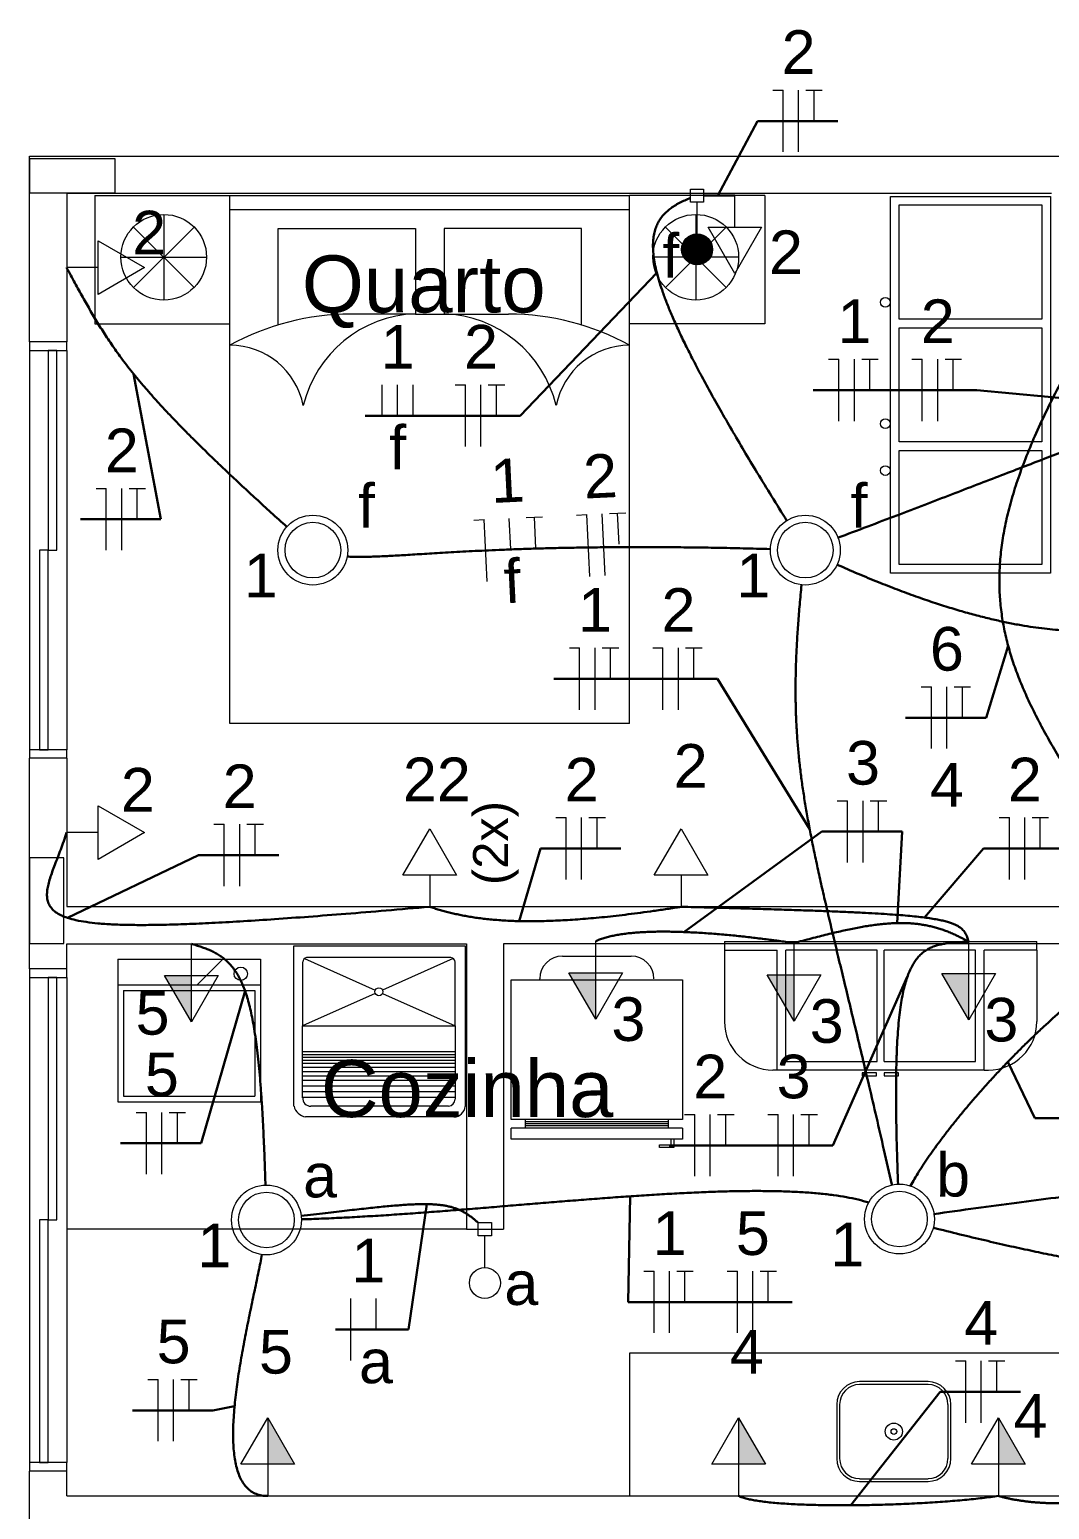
# Model space of a CAD drawing. Header units: inches. Extents: x -8.7 to 57.3, y -9.2 to 26.4.
# Drawn here: x -6.87 to -2.75, y 7.74 to 13.72 of the extents above; entities that cross this region are included whole.
import ezdxf
from ezdxf.enums import TextEntityAlignment as Align

# ---------------------------------------------------------------- set-up
doc = ezdxf.new("R2010")
doc.units = ezdxf.units.IN
doc.header["$MEASUREMENT"] = 0
for name, color, linetype, lineweight in [('BASE', 7, 'Continuous', 5), ('EL-Condutos', 8, 'Continuous', 30), ('EL-Fios', 1, 'Continuous', 20), ('EL-Textos fios', 7, 'Continuous', 30), ('EL-Textos pontos', 7, 'Continuous', 30), ('MOVEIS', 253, 'Continuous', 20), ('P-SIMBOL', 5, 'Continuous', 20), ('TEXTO', 7, 'Continuous', 20)]:
    doc.layers.add(name, color=color, linetype=linetype, lineweight=lineweight)
doc.styles.add('Arial', font='arial.ttf')

msp = doc.modelspace()

# ---------------------------------------------------------------- hatches: boundary and pattern name
at = {"layer": 'P-SIMBOL', "linetype": 'Continuous'}
for points in [[(-4.2355, 12.8349), (-4.173, 12.8349), (-4.173, 12.8974), (-4.1827, 12.897), (-4.1996, 12.8915), (-4.2101, 12.8855), (-4.2181, 12.8785), (-4.2261, 12.868), (-4.2323, 12.855), (-4.2351, 12.842), (-4.235, 12.8349)], [(-4.1105, 12.8349), (-4.173, 12.8349), (-4.173, 12.8974), (-4.1633, 12.897), (-4.1463, 12.8915), (-4.1358, 12.8855), (-4.1278, 12.8785), (-4.1198, 12.868), (-4.1137, 12.855), (-4.1108, 12.842), (-4.111, 12.8349)], [(-4.2355, 12.8349), (-4.173, 12.8349), (-4.173, 12.7724), (-4.1827, 12.7729), (-4.1996, 12.7784), (-4.2101, 12.7844), (-4.2181, 12.7914), (-4.2261, 12.8019), (-4.2323, 12.8149), (-4.2351, 12.8279), (-4.235, 12.8349)], [(-4.1105, 12.8349), (-4.173, 12.8349), (-4.173, 12.7724), (-4.1633, 12.7729), (-4.1463, 12.7784), (-4.1358, 12.7844), (-4.1278, 12.7914), (-4.1198, 12.8019), (-4.1137, 12.8149), (-4.1108, 12.8279), (-4.111, 12.8349)], [(-6.2171, 9.8985), (-6.2171, 9.711), (-6.3253, 9.8985)], [(-4.5828, 9.9093), (-4.5828, 9.7218), (-4.6911, 9.9093)], [(-3.7813, 9.9017), (-3.7813, 9.7142), (-3.8895, 9.9017)], [(-3.0753, 9.9071), (-3.0753, 9.7196), (-3.1835, 9.9071)], [(-5.9082, 7.922), (-5.9082, 8.1095), (-5.7999, 7.922)], [(-4.0052, 7.922), (-4.0052, 8.1095), (-3.8969, 7.922)], [(-2.9551, 7.922), (-2.9551, 8.1095), (-2.8469, 7.922)]]:
    msp.add_hatch(color=256, dxfattribs=at).paths.add_polyline_path(points)

# ---------------------------------------------------------------- linework, layer by layer
at = {"layer": 'BASE'}
for p, q in [((-6.8708, 13.2115), (-0.3057, 13.2115)), ((-6.8708, 12.4615), (-6.8708, 13.2115)), ((-6.7208, 13.0615), (-6.7208, 12.4615)), ((-6.7208, 13.0615), (-2.7403, 13.0615)), ((-6.7208, 12.4615), (-6.8708, 12.4615)), ((-6.8708, 9.926), (-6.8708, 10.777)), ((-6.7208, 10.777), (-6.8708, 10.777)), ((-6.7208, 10.777), (-6.7208, 10.177)), ((-6.7208, 10.177), (-1.7537, 10.177)), ((-6.7208, 10.027), (-5.1052, 10.027)), ((-6.7208, 9.926), (-6.7208, 10.027)), ((-5.1052, 10.027), (-5.1052, 8.873)), ((-1.7537, 10.027), (-4.9558, 10.027)), ((-4.9558, 10.027), (-4.9558, 8.873)), ((-6.7208, 9.926), (-6.8708, 9.926)), ((-5.1052, 8.873), (-6.7208, 8.873)), ((-5.1052, 8.873), (-4.9558, 8.873)), ((-6.7208, 7.895), (-6.8708, 7.895)), ((-6.8708, 7.543), (-6.8708, 7.895)), ((-6.7208, 7.794), (-6.7208, 7.895)), ((-6.7208, 7.794), (-1.7537, 7.794))]:
    msp.add_line(p, q, dxfattribs=at)
at = {"layer": 'BASE', "linetype": 'Continuous'}
for p, q in [((-6.8708, 12.4265), (-6.8708, 10.8115)), ((-6.7208, 12.4265), (-6.7208, 10.8115)), ((-6.8708, 9.891), (-6.8708, 7.93)), ((-6.7208, 9.891), (-6.7208, 7.93))]:
    msp.add_line(p, q, dxfattribs=at)
at = {"layer": 'BASE'}
for points in [[(-6.5248, 13.063), (-6.5248, 13.132), (-6.5248, 13.2015), (-6.6978, 13.2015), (-6.8708, 13.2015), (-6.8708, 13.132), (-6.8708, 13.063), (-6.6978, 13.063), (-6.5248, 13.063), (-6.5248, 13.063)], [(-6.8708, 10.0285), (-6.8018, 10.0285), (-6.7323, 10.0285), (-6.7323, 10.2015), (-6.7323, 10.3745), (-6.8018, 10.3745), (-6.8708, 10.3745), (-6.8708, 10.2015), (-6.8708, 10.0285), (-6.8708, 10.0285)]]:
    msp.add_lwpolyline(points, close=True, dxfattribs=at)
at = {"layer": 'BASE', "linetype": 'Continuous'}
for points in [[(-6.8708, 12.4615), (-6.8708, 12.4265), (-6.7208, 12.4265), (-6.7208, 12.4615)], [(-6.7208, 10.777), (-6.7208, 10.8115), (-6.8708, 10.8115), (-6.8708, 10.777)], [(-6.8708, 9.926), (-6.8708, 9.891), (-6.7208, 9.891), (-6.7208, 9.926)], [(-6.7208, 7.895), (-6.7208, 7.93), (-6.8708, 7.93), (-6.8708, 7.895)]]:
    msp.add_lwpolyline(points, dxfattribs=at)
for points in [[(-6.7957, 12.4265), (-6.7957, 11.619), (-6.7613, 11.619), (-6.7613, 12.4265), (-6.7957, 12.4265), (-6.7957, 12.4265)], [(-6.8302, 11.619), (-6.8302, 10.8115), (-6.7957, 10.8115), (-6.7957, 11.619), (-6.8302, 11.619), (-6.8302, 11.619)], [(-6.7957, 9.891), (-6.7957, 8.9105), (-6.7613, 8.9105), (-6.7613, 9.891), (-6.7957, 9.891), (-6.7957, 9.891)], [(-6.8302, 8.9105), (-6.8302, 7.93), (-6.7957, 7.93), (-6.7957, 8.9105), (-6.8302, 8.9105), (-6.8302, 8.9105)]]:
    msp.add_lwpolyline(points, close=True, dxfattribs=at)
at = {"layer": 'EL-Condutos', "linetype": 'Continuous'}
for points in [[(-4.1464, 13.0525), (-4.1415, 13.0525), (-4.1368, 13.0525), (-4.1323, 13.0525), (-4.1281, 13.0525), (-4.124, 13.0525), (-4.1201, 13.0525), (-4.1164, 13.0525), (-4.1128, 13.0525), (-4.1093, 13.0525), (-4.1058, 13.0525), (-4.1025, 13.0525), (-4.0992, 13.0525), (-4.0958, 13.0525), (-4.0925, 13.0525), (-4.0892, 13.0525), (-4.0858, 13.0525), (-4.0823, 13.0525), (-4.0788, 13.0525), (-4.0751, 13.0525), (-4.0713, 13.0525), (-4.0673, 13.0525), (-4.0631, 13.0525), (-4.0588, 13.0525), (-4.0542, 13.0525), (-4.0493, 13.0525), (-4.0442, 13.0525), (-4.0388, 13.0525), (-4.033, 13.0525), (-4.027, 13.0525), (-4.0206, 13.0525)], [(-3.8096, 11.7365), (-3.8718, 11.8368), (-3.9298, 11.9316), (-3.9835, 12.0211), (-4.0331, 12.1054), (-4.0787, 12.1847), (-4.1204, 12.2592), (-4.1583, 12.3291), (-4.1925, 12.3945), (-4.2231, 12.4555), (-4.2501, 12.5125), (-4.2737, 12.5655), (-4.294, 12.6146), (-4.311, 12.6602), (-4.3249, 12.7023), (-4.3358, 12.7411), (-4.3437, 12.7767), (-4.3488, 12.8094), (-4.3511, 12.8394), (-4.3508, 12.8667), (-4.3479, 12.8915), (-4.3425, 12.9141), (-4.3348, 12.9346), (-4.3248, 12.9531), (-4.3127, 12.9699), (-4.2984, 12.9851), (-4.2822, 12.9988), (-4.2641, 13.0113), (-4.2442, 13.0226), (-4.2227, 13.0331), (-4.1995, 13.0428)], [(-5.8318, 11.7135), (-5.8954, 11.7711), (-5.9551, 11.8257), (-6.0112, 11.8777), (-6.0637, 11.927), (-6.113, 11.9739), (-6.159, 12.0184), (-6.202, 12.0608), (-6.2422, 12.1011), (-6.2796, 12.1396), (-6.3145, 12.1763), (-6.347, 12.2113), (-6.3772, 12.245), (-6.4054, 12.2773), (-6.4317, 12.3084), (-6.4562, 12.3384), (-6.4791, 12.3676), (-6.5006, 12.396), (-6.5208, 12.4238), (-6.5399, 12.4512), (-6.558, 12.4781), (-6.5753, 12.5049), (-6.592, 12.5317), (-6.6082, 12.5585), (-6.6241, 12.5856), (-6.6397, 12.6131), (-6.6554, 12.6411), (-6.6713, 12.6697), (-6.6874, 12.6991), (-6.704, 12.7295), (-6.7213, 12.761)], [(-2.2254, 10.0265), (-2.2918, 10.1311), (-2.3561, 10.2305), (-2.418, 10.3252), (-2.4773, 10.4155), (-2.534, 10.5019), (-2.5877, 10.5847), (-2.6385, 10.6643), (-2.6861, 10.7411), (-2.7303, 10.8154), (-2.7709, 10.8877), (-2.8079, 10.9583), (-2.8411, 11.0277), (-2.8702, 11.0961), (-2.8951, 11.1641), (-2.9157, 11.2319), (-2.9318, 11.3), (-2.9431, 11.3688), (-2.9497, 11.4385), (-2.9512, 11.5097), (-2.9476, 11.5827), (-2.9386, 11.6579), (-2.9241, 11.7356), (-2.9039, 11.8163), (-2.878, 11.9004), (-2.846, 11.9881), (-2.8078, 12.08), (-2.7633, 12.1764), (-2.7124, 12.2776), (-2.6547, 12.3841), (-2.5903, 12.4963)], [(-3.6054, 11.6679), (-3.4831, 11.7144), (-3.3656, 11.7592), (-3.2529, 11.8023), (-3.1448, 11.8438), (-3.0412, 11.8836), (-2.942, 11.9217), (-2.8473, 11.9582), (-2.7567, 11.9931), (-2.6703, 12.0263), (-2.588, 12.0579), (-2.5096, 12.0878), (-2.435, 12.1161), (-2.3642, 12.1428), (-2.2971, 12.1678), (-2.2335, 12.1912), (-2.1734, 12.213), (-2.1167, 12.2332), (-2.0632, 12.2517), (-2.0129, 12.2686), (-1.9657, 12.2839), (-1.9214, 12.2976), (-1.8801, 12.3096), (-1.8415, 12.3201), (-1.8056, 12.3289), (-1.7723, 12.3362), (-1.7415, 12.3418), (-1.713, 12.3459), (-1.6869, 12.3483), (-1.6629, 12.3491), (-1.6411, 12.3484)], [(-3.8779, 11.6232), (-3.9871, 11.6259), (-4.0914, 11.6281), (-4.1911, 11.6296), (-4.2862, 11.6305), (-4.3769, 11.6309), (-4.4633, 11.6308), (-4.5456, 11.6303), (-4.6238, 11.6294), (-4.6981, 11.6281), (-4.7686, 11.6265), (-4.8355, 11.6247), (-4.8989, 11.6225), (-4.9589, 11.6202), (-5.0156, 11.6178), (-5.0693, 11.6152), (-5.1199, 11.6126), (-5.1676, 11.61), (-5.2126, 11.6074), (-5.2551, 11.6048), (-5.295, 11.6023), (-5.3326, 11.6), (-5.368, 11.5979), (-5.4013, 11.596), (-5.4326, 11.5944), (-5.4621, 11.5931), (-5.4899, 11.5921), (-5.5162, 11.5915), (-5.541, 11.5914), (-5.5645, 11.5918), (-5.5868, 11.5927)], [(-3.6071, 11.5599), (-3.5218, 11.5229), (-3.4404, 11.4893), (-3.3627, 11.4589), (-3.2887, 11.4316), (-3.2183, 11.4073), (-3.1513, 11.3858), (-3.0876, 11.3669), (-3.0271, 11.3506), (-2.9697, 11.3366), (-2.9153, 11.3248), (-2.8637, 11.3151), (-2.8149, 11.3074), (-2.7687, 11.3014), (-2.725, 11.297), (-2.6837, 11.2942), (-2.6447, 11.2926), (-2.6079, 11.2923), (-2.5731, 11.293), (-2.5402, 11.2946), (-2.5092, 11.2969), (-2.4798, 11.2999), (-2.4521, 11.3033), (-2.4258, 11.307), (-2.4009, 11.3109), (-2.3772, 11.3148), (-2.3546, 11.3186), (-2.3331, 11.3221), (-2.3125, 11.3252), (-2.2926, 11.3277), (-2.2734, 11.3295)], [(-3.3861, 9.0536), (-3.4179, 9.1938), (-3.4483, 9.326), (-3.4773, 9.4505), (-3.505, 9.5678), (-3.5313, 9.6784), (-3.5563, 9.7826), (-3.58, 9.8808), (-3.6023, 9.9735), (-3.6232, 10.0612), (-3.6428, 10.1441), (-3.661, 10.2229), (-3.6779, 10.2978), (-3.6934, 10.3693), (-3.7076, 10.4379), (-3.7204, 10.5039), (-3.7319, 10.5678), (-3.742, 10.63), (-3.7508, 10.6909), (-3.7582, 10.751), (-3.7643, 10.8107), (-3.769, 10.8704), (-3.7724, 10.9305), (-3.7744, 10.9915), (-3.7751, 11.0537), (-3.7744, 11.1176), (-3.7724, 11.1837), (-3.7691, 11.2523), (-3.7643, 11.3239), (-3.7583, 11.3989), (-3.7509, 11.4777)], [(-5.2538, 10.1765), (-5.4301, 10.1614), (-5.593, 10.148), (-5.7431, 10.1364), (-5.8807, 10.1265), (-6.0064, 10.1183), (-6.1207, 10.1118), (-6.2241, 10.1071), (-6.3171, 10.1041), (-6.4001, 10.1028), (-6.4736, 10.1033), (-6.5382, 10.1055), (-6.5944, 10.1094), (-6.6426, 10.1151), (-6.6833, 10.1225), (-6.717, 10.1316), (-6.7442, 10.1424), (-6.7655, 10.155), (-6.7812, 10.1693), (-6.792, 10.1854), (-6.7982, 10.2032), (-6.8005, 10.2227), (-6.7992, 10.244), (-6.7949, 10.267), (-6.788, 10.2917), (-6.7791, 10.3182), (-6.7686, 10.3464), (-6.7571, 10.3763), (-6.7451, 10.408), (-6.733, 10.4414), (-6.7213, 10.4765)], [(-4.2375, 10.1765), (-4.2941, 10.1677), (-4.3487, 10.1597), (-4.4012, 10.1525), (-4.4517, 10.146), (-4.5002, 10.1402), (-4.5469, 10.1352), (-4.5918, 10.1308), (-4.6349, 10.1272), (-4.6764, 10.1241), (-4.7161, 10.1218), (-4.7543, 10.12), (-4.791, 10.1188), (-4.8262, 10.1182), (-4.8599, 10.1182), (-4.8923, 10.1186), (-4.9234, 10.1196), (-4.9532, 10.1211), (-4.9819, 10.1231), (-5.0094, 10.1255), (-5.0359, 10.1284), (-5.0613, 10.1316), (-5.0858, 10.1353), (-5.1093, 10.1394), (-5.1321, 10.1438), (-5.154, 10.1485), (-5.1752, 10.1535), (-5.1957, 10.1589), (-5.2156, 10.1645), (-5.2349, 10.1704), (-5.2538, 10.1765)], [(-4.2375, 10.1765), (-4.1308, 10.1737), (-4.031, 10.171), (-3.9379, 10.1683), (-3.8513, 10.1657), (-3.7708, 10.1631), (-3.6963, 10.1605), (-3.6275, 10.1579), (-3.5642, 10.1552), (-3.5061, 10.1525), (-3.453, 10.1496), (-3.4047, 10.1466), (-3.361, 10.1435), (-3.3215, 10.1403), (-3.286, 10.1368), (-3.2544, 10.1331), (-3.2264, 10.1291), (-3.2016, 10.1249), (-3.18, 10.1204), (-3.1612, 10.1156), (-3.1451, 10.1105), (-3.1313, 10.105), (-3.1197, 10.0991), (-3.11, 10.0927), (-3.1019, 10.086), (-3.0953, 10.0788), (-3.0899, 10.0711), (-3.0854, 10.0629), (-3.0816, 10.0542), (-3.0783, 10.0449), (-3.0753, 10.0351)], [(-3.7813, 10.0297), (-3.8083, 10.0337), (-3.8361, 10.0376), (-3.8644, 10.0415), (-3.8934, 10.0452), (-3.9228, 10.0489), (-3.9527, 10.0525), (-3.9829, 10.0558), (-4.0133, 10.059), (-4.0439, 10.0621), (-4.0745, 10.0648), (-4.1052, 10.0674), (-4.1358, 10.0696), (-4.1663, 10.0716), (-4.1965, 10.0732), (-4.2264, 10.0745), (-4.2559, 10.0754), (-4.2849, 10.076), (-4.3134, 10.0761), (-4.3413, 10.0758), (-4.3684, 10.0751), (-4.3947, 10.0738), (-4.4202, 10.0721), (-4.4447, 10.0698), (-4.4682, 10.067), (-4.4905, 10.0636), (-4.5117, 10.0597), (-4.5316, 10.0551), (-4.5501, 10.0498), (-4.5672, 10.0439), (-4.5828, 10.0373)], [(-3.0753, 10.0351), (-3.0943, 10.0456), (-3.1131, 10.0552), (-3.1318, 10.0641), (-3.1503, 10.0722), (-3.1689, 10.0795), (-3.1874, 10.0859), (-3.206, 10.0917), (-3.2248, 10.0966), (-3.2437, 10.1008), (-3.2629, 10.1042), (-3.2823, 10.1069), (-3.3021, 10.1089), (-3.3223, 10.1102), (-3.343, 10.1107), (-3.3641, 10.1105), (-3.3859, 10.1097), (-3.4083, 10.1081), (-3.4313, 10.1059), (-3.4551, 10.103), (-3.4797, 10.0995), (-3.5051, 10.0953), (-3.5314, 10.0904), (-3.5587, 10.0849), (-3.587, 10.0788), (-3.6164, 10.0721), (-3.6469, 10.0648), (-3.6786, 10.0569), (-3.7115, 10.0484), (-3.7457, 10.0393), (-3.7813, 10.0297)], [(-5.9174, 9.0519), (-5.9202, 9.1329), (-5.9232, 9.209), (-5.9265, 9.2805), (-5.9301, 9.3474), (-5.934, 9.4099), (-5.9384, 9.4682), (-5.9431, 9.5225), (-5.9482, 9.5728), (-5.9538, 9.6194), (-5.9599, 9.6625), (-5.9664, 9.7022), (-5.9734, 9.7386), (-5.981, 9.772), (-5.9892, 9.8024), (-5.998, 9.8301), (-6.0073, 9.8552), (-6.0173, 9.8779), (-6.028, 9.8983), (-6.0394, 9.9166), (-6.0514, 9.933), (-6.0643, 9.9477), (-6.0779, 9.9607), (-6.0922, 9.9722), (-6.1074, 9.9825), (-6.1234, 9.9917), (-6.1403, 9.9999), (-6.1581, 10.0073), (-6.1768, 10.0141), (-6.1965, 10.0205), (-6.2171, 10.0265)], [(-3.3609, 9.0558), (-3.364, 9.1475), (-3.3664, 9.2333), (-3.368, 9.3133), (-3.3687, 9.3877), (-3.3687, 9.4568), (-3.3679, 9.5207), (-3.3662, 9.5797), (-3.3637, 9.6339), (-3.3603, 9.6836), (-3.3561, 9.729), (-3.351, 9.7702), (-3.345, 9.8075), (-3.3381, 9.841), (-3.3303, 9.871), (-3.3216, 9.8977), (-3.312, 9.9212), (-3.3015, 9.9418), (-3.29, 9.9597), (-3.2776, 9.9751), (-3.2642, 9.9881), (-3.2498, 9.999), (-3.2345, 10.008), (-3.2182, 10.0153), (-3.2008, 10.021), (-3.1825, 10.0255), (-3.1631, 10.0288), (-3.1427, 10.0312), (-3.1213, 10.033), (-3.0988, 10.0342), (-3.0753, 10.0351)], [(-3.3099, 9.0478), (-3.2941, 9.076), (-3.2763, 9.1057), (-3.2564, 9.1367), (-3.2347, 9.1688), (-3.2113, 9.202), (-3.1862, 9.2361), (-3.1596, 9.271), (-3.1315, 9.3066), (-3.1022, 9.3426), (-3.0716, 9.379), (-3.04, 9.4157), (-3.0073, 9.4525), (-2.9738, 9.4893), (-2.9396, 9.5259), (-2.9046, 9.5623), (-2.8692, 9.5982), (-2.8332, 9.6336), (-2.797, 9.6683), (-2.7605, 9.7022), (-2.724, 9.7351), (-2.6874, 9.767), (-2.6509, 9.7977), (-2.6147, 9.827), (-2.5788, 9.8549), (-2.5433, 9.8811), (-2.5083, 9.9056), (-2.474, 9.9283), (-2.4405, 9.9489), (-2.4078, 9.9674), (-2.3762, 9.9836)], [(-3.2171, 8.9339), (-3.0458, 8.9579), (-2.8813, 8.98), (-2.7234, 9.0002), (-2.5719, 9.0186), (-2.4266, 9.0353), (-2.2873, 9.0504), (-2.1538, 9.0638), (-2.0259, 9.0758), (-1.9033, 9.0864), (-1.7859, 9.0957), (-1.6734, 9.1038), (-1.5657, 9.1107), (-1.4626, 9.1165), (-1.3637, 9.1213), (-1.269, 9.1252), (-1.1782, 9.1283), (-1.0912, 9.1307), (-1.0076, 9.1324), (-0.9273, 9.1335), (-0.8501, 9.1341), (-0.7758, 9.1342), (-0.7042, 9.1341), (-0.635, 9.1337), (-0.5681, 9.1331), (-0.5032, 9.1324), (-0.4402, 9.1317), (-0.3789, 9.1311), (-0.3189, 9.1306), (-0.2602, 9.1304), (-0.2025, 9.1305)], [(-5.7719, 8.9127), (-5.6916, 8.9154), (-5.6095, 8.9191), (-5.5259, 8.9236), (-5.4409, 8.9288), (-5.3549, 8.9345), (-5.268, 8.9408), (-5.1804, 8.9475), (-5.0923, 8.9544), (-5.004, 8.9616), (-4.9157, 8.9689), (-4.8275, 8.9761), (-4.7398, 8.9833), (-4.6528, 8.9903), (-4.5665, 8.9969), (-4.4813, 9.0032), (-4.3975, 9.0089), (-4.3151, 9.0141), (-4.2344, 9.0185), (-4.1556, 9.0222), (-4.079, 9.0249), (-4.0048, 9.0267), (-3.9331, 9.0273), (-3.8643, 9.0267), (-3.7984, 9.0248), (-3.7358, 9.0216), (-3.6767, 9.0168), (-3.6212, 9.0104), (-3.5696, 9.0023), (-3.5221, 8.9924), (-3.4789, 8.9806)], [(-5.7734, 8.9264), (-5.7228, 8.9324), (-5.675, 8.938), (-5.6299, 8.9432), (-5.5875, 8.9481), (-5.5476, 8.9527), (-5.51, 8.9568), (-5.4748, 8.9606), (-5.4417, 8.9639), (-5.4108, 8.9668), (-5.3818, 8.9692), (-5.3547, 8.9712), (-5.3293, 8.9727), (-5.3057, 8.9737), (-5.2836, 8.9741), (-5.2629, 8.9741), (-5.2437, 8.9734), (-5.2256, 8.9723), (-5.2087, 8.9705), (-5.1929, 8.9682), (-5.178, 8.9652), (-5.1639, 8.9616), (-5.1505, 8.9573), (-5.1378, 8.9524), (-5.1255, 8.9469), (-5.1137, 8.9406), (-5.1022, 8.9336), (-5.0909, 8.9259), (-5.0797, 8.9174), (-5.0684, 8.9082), (-5.0571, 8.8982)], [(-3.2163, 8.8781), (-3.1107, 8.8519), (-3.0104, 8.8279), (-2.9154, 8.806), (-2.8255, 8.7863), (-2.7405, 8.7685), (-2.6604, 8.7527), (-2.5848, 8.7389), (-2.5137, 8.7269), (-2.447, 8.7167), (-2.3844, 8.7084), (-2.3258, 8.7017), (-2.2711, 8.6967), (-2.2201, 8.6933), (-2.1726, 8.6915), (-2.1286, 8.6912), (-2.0878, 8.6924), (-2.05, 8.6949), (-2.0152, 8.6988), (-1.9832, 8.704), (-1.9538, 8.7104), (-1.9269, 8.7181), (-1.9022, 8.7269), (-1.8798, 8.7367), (-1.8593, 8.7476), (-1.8407, 8.7595), (-1.8238, 8.7723), (-1.8084, 8.786), (-1.7944, 8.8005), (-1.7817, 8.8158), (-1.77, 8.8318)], [(-5.9316, 8.7703), (-5.9381, 8.7372), (-5.9453, 8.702), (-5.953, 8.665), (-5.9611, 8.6265), (-5.9695, 8.5866), (-5.978, 8.5456), (-5.9866, 8.5037), (-5.9952, 8.4611), (-6.0035, 8.418), (-6.0114, 8.3747), (-6.019, 8.3313), (-6.0259, 8.2881), (-6.0321, 8.2453), (-6.0375, 8.2032), (-6.0419, 8.1619), (-6.0453, 8.1217), (-6.0474, 8.0827), (-6.0482, 8.0453), (-6.0475, 8.0096), (-6.0453, 7.9759), (-6.0413, 7.9443), (-6.0355, 7.9151), (-6.0278, 7.8885), (-6.018, 7.8648), (-6.0059, 7.8441), (-5.9915, 7.8266), (-5.9747, 7.8127), (-5.9553, 7.8024), (-5.9332, 7.7961), (-5.9082, 7.794)], [(-2.9551, 7.794), (-2.9867, 7.7897), (-3.0202, 7.7856), (-3.0555, 7.7817), (-3.0924, 7.7781), (-3.1307, 7.7747), (-3.1703, 7.7716), (-3.2109, 7.7687), (-3.2524, 7.7662), (-3.2945, 7.7639), (-3.3371, 7.7619), (-3.3801, 7.7602), (-3.4231, 7.7588), (-3.4661, 7.7577), (-3.5088, 7.7569), (-3.5511, 7.7564), (-3.5927, 7.7563), (-3.6335, 7.7565), (-3.6733, 7.7571), (-3.712, 7.7581), (-3.7492, 7.7594), (-3.7849, 7.761), (-3.8189, 7.7631), (-3.8509, 7.7655), (-3.8808, 7.7683), (-3.9084, 7.7716), (-3.9335, 7.7752), (-3.9559, 7.7793), (-3.9754, 7.7837), (-3.9919, 7.7886), (-4.0052, 7.794)], [(-2.4839, 7.794), (-2.4998, 7.7901), (-2.5158, 7.7865), (-2.532, 7.7831), (-2.5482, 7.7801), (-2.5645, 7.7773), (-2.5809, 7.7748), (-2.5974, 7.7726), (-2.6139, 7.7707), (-2.6304, 7.7691), (-2.6469, 7.7677), (-2.6635, 7.7666), (-2.68, 7.7658), (-2.6964, 7.7652), (-2.7129, 7.7649), (-2.7292, 7.7649), (-2.7455, 7.7651), (-2.7616, 7.7656), (-2.7776, 7.7663), (-2.7936, 7.7673), (-2.8093, 7.7686), (-2.8249, 7.77), (-2.8403, 7.7718), (-2.8555, 7.7737), (-2.8705, 7.7759), (-2.8853, 7.7784), (-2.8998, 7.781), (-2.9141, 7.7839), (-2.9281, 7.7871), (-2.9418, 7.7904), (-2.9551, 7.794)]]:
    msp.add_spline(points, degree=3, dxfattribs=at)
at = {"layer": 'EL-Fios', "color": 5}
for p, q in [((-3.8669, 13.4789), (-3.8252, 13.4789)), ((-3.8252, 13.2289), (-3.8252, 13.4789)), ((-3.7627, 13.2289), (-3.7627, 13.4789)), ((-3.7336, 13.4789), (-3.6669, 13.4789)), ((-3.7002, 13.3539), (-3.7002, 13.4789)), ((-3.6412, 12.3904), (-3.5995, 12.3904)), ((-3.5995, 12.1404), (-3.5995, 12.3904)), ((-3.537, 12.1404), (-3.537, 12.3904)), ((-3.5078, 12.3904), (-3.4412, 12.3904)), ((-3.4745, 12.2654), (-3.4745, 12.3904)), ((-3.3044, 12.3904), (-3.2627, 12.3904)), ((-3.2627, 12.1404), (-3.2627, 12.3904)), ((-3.2002, 12.1404), (-3.2002, 12.3904)), ((-3.171, 12.3904), (-3.1044, 12.3904)), ((-3.1377, 12.2654), (-3.1377, 12.3904)), ((-5.4457, 12.1624), (-5.4457, 12.2874)), ((-5.3832, 12.1624), (-5.3832, 12.2874)), ((-5.3207, 12.1624), (-5.3207, 12.2874)), ((-5.1505, 12.2874), (-5.1089, 12.2874)), ((-5.1089, 12.0374), (-5.1089, 12.2874)), ((-5.0464, 12.0374), (-5.0464, 12.2874)), ((-5.0172, 12.2874), (-4.9505, 12.2874)), ((-4.9839, 12.1624), (-4.9839, 12.2874)), ((-6.6023, 11.8684), (-6.5607, 11.8684)), ((-6.5607, 11.6184), (-6.5607, 11.8684)), ((-6.4982, 11.6184), (-6.4982, 11.8684)), ((-6.469, 11.8684), (-6.4024, 11.8684)), ((-6.4357, 11.7434), (-6.4357, 11.8684)), ((-5.0756, 11.7401), (-5.034, 11.7421)), ((-5.0219, 11.4924), (-5.034, 11.7421)), ((-4.9262, 11.6221), (-4.9322, 11.747)), ((-4.8638, 11.7503), (-4.7973, 11.7536)), ((-4.8245, 11.6271), (-4.8306, 11.752)), ((-4.6606, 11.7602), (-4.6189, 11.7622)), ((-4.6069, 11.5125), (-4.6189, 11.7622)), ((-4.5444, 11.5155), (-4.5565, 11.7652)), ((-4.5274, 11.7667), (-4.4609, 11.7698)), ((-4.488, 11.6434), (-4.4941, 11.7683)), ((-4.6893, 11.223), (-4.6477, 11.223)), ((-4.6477, 10.973), (-4.6477, 11.223)), ((-4.5852, 10.973), (-4.5852, 11.223)), ((-4.556, 11.223), (-4.4893, 11.223)), ((-4.5227, 11.098), (-4.5227, 11.223)), ((-4.3525, 11.223), (-4.3109, 11.223)), ((-4.3109, 10.973), (-4.3109, 11.223)), ((-4.2484, 10.973), (-4.2484, 11.223)), ((-4.2192, 11.223), (-4.1525, 11.223)), ((-4.1859, 11.098), (-4.1859, 11.223)), ((-3.2675, 11.0662), (-3.2258, 11.0662)), ((-3.2258, 10.8162), (-3.2258, 11.0662)), ((-3.1633, 10.8162), (-3.1633, 11.0662)), ((-3.1342, 11.0662), (-3.0675, 11.0662)), ((-3.1008, 10.9412), (-3.1008, 11.0662)), ((-3.6065, 10.6053), (-3.5648, 10.6053)), ((-3.6065, 10.6053), (-3.5648, 10.6053)), ((-3.5648, 10.3553), (-3.5648, 10.6053)), ((-3.5648, 10.3553), (-3.5648, 10.6053)), ((-3.5023, 10.3553), (-3.5023, 10.6053)), ((-3.5023, 10.3553), (-3.5023, 10.6053)), ((-3.4731, 10.6053), (-3.4064, 10.6053)), ((-3.4731, 10.6053), (-3.4064, 10.6053)), ((-3.4398, 10.4803), (-3.4398, 10.6053)), ((-3.4398, 10.4803), (-3.4398, 10.6053)), ((-4.7437, 10.5369), (-4.702, 10.5369)), ((-4.702, 10.2869), (-4.702, 10.5369)), ((-4.6395, 10.2869), (-4.6395, 10.5369)), ((-4.6103, 10.5369), (-4.5437, 10.5369)), ((-4.577, 10.4119), (-4.577, 10.5369)), ((-2.9526, 10.5375), (-2.9109, 10.5375)), ((-2.9109, 10.2875), (-2.9109, 10.5375)), ((-2.8484, 10.2875), (-2.8484, 10.5375)), ((-2.8193, 10.5375), (-2.7526, 10.5375)), ((-2.7859, 10.4125), (-2.7859, 10.5375)), ((-6.1259, 10.5101), (-6.0842, 10.5101)), ((-6.0842, 10.2601), (-6.0842, 10.5101)), ((-6.0217, 10.2601), (-6.0217, 10.5101)), ((-5.9925, 10.5101), (-5.9259, 10.5101)), ((-5.9592, 10.3851), (-5.9592, 10.5101)), ((-6.4403, 9.3451), (-6.3986, 9.3451)), ((-6.3986, 9.0951), (-6.3986, 9.3451)), ((-6.3361, 9.0951), (-6.3361, 9.3451)), ((-6.3069, 9.3451), (-6.2402, 9.3451)), ((-6.2736, 9.2201), (-6.2736, 9.3451)), ((-4.2236, 9.3367), (-4.182, 9.3367)), ((-4.182, 9.0867), (-4.182, 9.3367)), ((-4.1195, 9.0867), (-4.1195, 9.3367)), ((-4.0903, 9.3367), (-4.0236, 9.3367)), ((-4.057, 9.2117), (-4.057, 9.3367)), ((-3.8868, 9.3367), (-3.8452, 9.3367)), ((-3.8452, 9.0867), (-3.8452, 9.3367)), ((-3.7827, 9.0867), (-3.7827, 9.3367)), ((-3.7535, 9.3367), (-3.6869, 9.3367)), ((-3.7202, 9.2117), (-3.7202, 9.3367)), ((-4.3886, 8.7033), (-4.3469, 8.7033)), ((-4.3469, 8.4533), (-4.3469, 8.7033)), ((-4.2844, 8.4533), (-4.2844, 8.7033)), ((-4.2553, 8.7033), (-4.1886, 8.7033)), ((-4.2219, 8.5783), (-4.2219, 8.7033)), ((-4.0518, 8.7033), (-4.0101, 8.7033)), ((-4.0101, 8.4533), (-4.0101, 8.7033)), ((-3.9476, 8.4533), (-3.9476, 8.7033)), ((-3.9185, 8.7033), (-3.8518, 8.7033)), ((-3.8851, 8.5783), (-3.8851, 8.7033)), ((-5.5724, 8.342), (-5.5724, 8.592)), ((-5.4706, 8.467), (-5.4706, 8.592)), ((-3.1287, 8.34), (-3.087, 8.34)), ((-3.087, 8.09), (-3.087, 8.34)), ((-3.0245, 8.09), (-3.0245, 8.34)), ((-2.9954, 8.34), (-2.9287, 8.34)), ((-2.962, 8.215), (-2.962, 8.34)), ((-6.393, 8.2653), (-6.3513, 8.2653)), ((-6.3513, 8.0153), (-6.3513, 8.2653)), ((-6.2888, 8.0153), (-6.2888, 8.2653)), ((-6.2596, 8.2653), (-6.1929, 8.2653)), ((-6.2263, 8.1403), (-6.2263, 8.2653))]:
    msp.add_line(p, q, dxfattribs=at)
at = {"layer": 'EL-Textos fios'}
for p, q in [((-4.0891, 13.0525), (-3.9294, 13.3539)), ((-3.9294, 13.3539), (-3.6044, 13.3539)), ((-4.3356, 12.7404), (-4.888, 12.1624)), ((-6.4504, 12.3311), (-6.3399, 11.7434)), ((-3.0419, 12.2654), (-3.7037, 12.2654)), ((-2.2349, 12.1907), (-3.0419, 12.2654)), ((-4.888, 12.1624), (-5.5139, 12.1624)), ((-6.3399, 11.7434), (-6.6648, 11.7434)), ((-2.9157, 11.2319), (-3.005, 10.9412)), ((-4.09, 11.098), (-4.7518, 11.098)), ((-3.7182, 10.4921), (-4.09, 11.098)), ((-3.005, 10.9412), (-3.33, 10.9412)), ((-4.2264, 10.0745), (-3.669, 10.4803)), ((-3.3439, 10.4803), (-3.669, 10.4803)), ((-3.669, 10.4803), (-3.3439, 10.4803)), ((-3.3641, 10.1105), (-3.3439, 10.4803)), ((-4.8923, 10.1186), (-4.8062, 10.4119)), ((-4.8062, 10.4119), (-4.4812, 10.4119)), ((-3.2544, 10.1331), (-3.0151, 10.4125)), ((-3.0151, 10.4125), (-2.6901, 10.4125)), ((-6.717, 10.1316), (-6.1884, 10.3851)), ((-6.1884, 10.3851), (-5.8634, 10.3851)), ((-3.3234, 9.8928), (-3.6244, 9.2117)), ((-6.0002, 9.8365), (-6.1777, 9.2201)), ((-2.9168, 9.5497), (-2.8081, 9.3216)), ((-2.8081, 9.3216), (-1.1359, 9.3216)), ((-6.1777, 9.2201), (-6.5028, 9.2201)), ((-3.6244, 9.2117), (-4.2861, 9.2117)), ((-4.4428, 9.0059), (-4.4511, 8.5783)), ((-5.2656, 8.9741), (-5.3399, 8.467)), ((-4.4511, 8.5783), (-3.7893, 8.5783)), ((-5.3399, 8.467), (-5.6349, 8.467)), ((-3.5511, 7.7564), (-3.1912, 8.215)), ((-3.1912, 8.215), (-2.8662, 8.215)), ((-6.1304, 8.1403), (-6.4555, 8.1403)), ((-6.0423, 8.157), (-6.1304, 8.1403))]:
    msp.add_line(p, q, dxfattribs=at)
at = {"layer": 'MOVEIS'}
for p, q in [((-6.6073, 13.0525), (-4.4458, 13.0525)), ((-6.6073, 13.0525), (-6.4283, 13.0525)), ((-6.6073, 13.0525), (-6.6073, 12.5335)), ((-6.0612, 10.918), (-6.0612, 13.0525)), ((-4.4458, 10.918), (-4.4458, 13.0525)), ((-3.8998, 13.0525), (-4.4458, 13.0525)), ((-3.8998, 13.0525), (-3.8998, 12.5335)), ((-4.4458, 12.995), (-6.0612, 12.995)), ((-6.3287, 12.976), (-6.3287, 12.6295)), ((-4.1783, 12.976), (-4.1783, 12.6295)), ((-6.2063, 12.925), (-6.4508, 12.6805)), ((-6.4508, 12.925), (-6.2063, 12.6805)), ((-5.8662, 12.919), (-5.3112, 12.919)), ((-5.8662, 12.529), (-5.8662, 12.919)), ((-5.3112, 12.919), (-5.3112, 12.573)), ((-4.6408, 12.919), (-5.1958, 12.919)), ((-5.1958, 12.919), (-5.1958, 12.573)), ((-4.6408, 12.529), (-4.6408, 12.919)), ((-4.0557, 12.925), (-4.3008, 12.6805)), ((-4.3008, 12.925), (-4.0557, 12.6805)), ((-6.5017, 12.803), (-6.1557, 12.803)), ((-4.0053, 12.803), (-4.3513, 12.803)), ((-5.3112, 12.573), (-5.5723, 12.573)), ((-5.3112, 12.573), (-4.9347, 12.573)), ((-6.6073, 12.5335), (-6.0612, 12.5335)), ((-3.8998, 12.5335), (-4.4458, 12.5335)), ((-4.4458, 10.918), (-6.0612, 10.918)), ((-5.8022, 10.019), (-5.1103, 10.019)), ((-5.8022, 9.3705), (-5.8022, 10.019)), ((-5.1103, 10.019), (-5.1103, 9.3695)), ((-4.0627, 10.0355), (-2.7997, 10.0355)), ((-4.0627, 10.0355), (-4.0627, 10.001)), ((-4.0627, 10.001), (-3.8493, 10.001)), ((-4.0627, 10.001), (-4.0627, 9.7125)), ((-3.8493, 9.5165), (-3.8493, 10.001)), ((-3.8142, 9.551), (-3.8142, 10.001)), ((-3.4453, 10.001), (-3.8142, 10.001)), ((-3.4453, 9.551), (-3.4453, 10.001)), ((-3.4167, 9.551), (-3.4167, 10.001)), ((-3.0478, 10.001), (-3.4167, 10.001)), ((-3.0478, 9.551), (-3.0478, 10.001)), ((-2.7997, 10.001), (-3.0133, 10.001)), ((-3.0133, 9.5165), (-3.0133, 10.001)), ((-2.7997, 10.001), (-2.7997, 10.0355)), ((-2.7997, 10.001), (-2.7997, 9.7125)), ((-6.5143, 9.9645), (-6.5143, 9.3875)), ((-6.5143, 9.9645), (-5.9373, 9.9645)), ((-6.0898, 9.9645), (-6.1932, 9.8605)), ((-5.9373, 9.9645), (-5.9373, 9.3875)), ((-5.7592, 9.968), (-5.4737, 9.8395)), ((-5.1588, 9.968), (-5.4443, 9.8395)), ((-4.7167, 9.977), (-4.4398, 9.977)), ((-4.9248, 9.316), (-4.9248, 9.8815)), ((-4.9248, 9.8815), (-4.2323, 9.8815)), ((-4.8092, 9.8815), (-4.8092, 9.885)), ((-4.2323, 9.8815), (-4.2323, 9.316)), ((-6.4908, 9.8375), (-6.4908, 9.4105)), ((-5.9603, 9.8375), (-5.9603, 9.4105)), ((-5.4737, 9.8265), (-5.7673, 9.6945)), ((-5.4443, 9.8265), (-5.1508, 9.6945)), ((-5.1508, 9.5895), (-5.7673, 9.5895)), ((-5.1508, 9.578), (-5.7673, 9.578)), ((-5.1508, 9.5665), (-5.7673, 9.5665)), ((-5.1508, 9.555), (-5.7673, 9.555)), ((-5.1508, 9.543), (-5.7673, 9.543)), ((-5.1508, 9.526), (-5.7673, 9.526)), ((-3.8493, 9.5165), (-3.8662, 9.5165)), ((-3.0133, 9.5165), (-3.8493, 9.5165)), ((-3.8142, 9.551), (-3.4453, 9.551)), ((-3.4167, 9.551), (-3.0478, 9.551)), ((-3.0133, 9.5165), (-2.9958, 9.5165)), ((-5.1508, 9.5085), (-5.7673, 9.5085)), ((-5.1508, 9.4915), (-5.7673, 9.4915)), ((-5.1508, 9.474), (-5.7673, 9.474)), ((-6.4908, 9.4105), (-5.9603, 9.4105)), ((-5.1508, 9.451), (-5.7673, 9.451)), ((-5.1508, 9.428), (-5.7673, 9.428)), ((-5.1508, 9.405), (-5.7673, 9.405)), ((-6.5143, 9.3875), (-5.9373, 9.3875)), ((-5.1562, 9.327), (-5.7553, 9.327)), ((-4.2323, 9.316), (-4.9248, 9.316)), ((-4.2323, 9.2815), (-4.9248, 9.2815)), ((-4.9248, 9.2375), (-4.9248, 9.2815)), ((-4.8667, 9.2815), (-4.8667, 9.316)), ((-4.2897, 9.307), (-4.8667, 9.307)), ((-4.2897, 9.299), (-4.8667, 9.299)), ((-4.2897, 9.291), (-4.8667, 9.291)), ((-4.2897, 9.316), (-4.2897, 9.2815)), ((-4.2323, 9.2815), (-4.2323, 9.2375)), ((-4.2323, 9.2375), (-4.9248, 9.2375)), ((-4.2782, 9.2145), (-4.2782, 9.2375)), ((-4.2668, 9.2375), (-4.2668, 9.203)), ((-4.3247, 9.203), (-4.3247, 9.2145)), ((-4.3247, 9.2145), (-4.2782, 9.2145)), ((-4.2668, 9.203), (-4.3247, 9.203)), ((-2.4457, 8.371), (-4.4458, 8.371)), ((-4.4458, 8.371), (-4.4458, 7.794)), ((-3.2397, 8.2565), (-3.5162, 8.2565)), ((-3.2397, 8.245), (-3.5162, 8.245)), ((-3.6088, 8.164), (-3.6088, 7.945)), ((-3.5972, 8.164), (-3.5972, 7.945)), ((-3.1587, 7.945), (-3.1587, 8.164)), ((-3.1473, 7.945), (-3.1473, 8.164)), ((-3.5162, 7.864), (-3.2397, 7.864)), ((-3.5162, 7.8525), (-3.2397, 7.8525))]:
    msp.add_line(p, q, dxfattribs=at)
for points in [[(-2.7447, 11.526), (-3.3908, 11.526), (-3.3908, 13.049), (-2.7447, 13.049), (-2.7447, 11.526), (-2.7447, 11.526)], [(-2.7793, 12.553), (-3.3563, 12.553), (-3.3563, 13.0145), (-2.7793, 13.0145), (-2.7793, 12.553), (-2.7793, 12.553)], [(-2.7793, 12.0565), (-3.3563, 12.0565), (-3.3563, 12.518), (-2.7793, 12.518), (-2.7793, 12.0565), (-2.7793, 12.0565)], [(-2.7793, 11.5605), (-3.3563, 11.5605), (-3.3563, 12.022), (-2.7793, 12.022), (-2.7793, 11.5605), (-2.7793, 11.5605)], [(-3.5057, 9.505), (-3.5057, 9.4935), (-3.4482, 9.4935), (-3.4482, 9.505), (-3.5057, 9.505), (-3.5057, 9.505)], [(-3.4167, 9.505), (-3.4167, 9.4935), (-3.3592, 9.4935), (-3.3592, 9.505), (-3.4167, 9.505), (-3.4167, 9.505)]]:
    msp.add_lwpolyline(points, close=True, dxfattribs=at)
for points in [[(-5.7673, 9.954), (-5.7673, 9.6945)], [(-5.7673, 9.6945), (-5.1502, 9.6945), (-5.1502, 9.9535)], [(-5.1677, 9.9715), (-5.7513, 9.9715)], [(-6.5143, 9.8605), (-5.9373, 9.8605)], [(-6.4908, 9.8375), (-5.9603, 9.8375)], [(-5.7673, 9.6945), (-5.1508, 9.6945), (-5.1508, 9.398)], [(-5.7673, 9.4035), (-5.7673, 9.6945)], [(-5.1772, 9.37), (-5.7338, 9.37)]]:
    msp.add_lwpolyline(points, dxfattribs=at)
for centre, radius in [((-6.3287, 12.803), 0.1731), ((-4.1783, 12.803), 0.1731), ((-3.4118, 12.621), 0.0196), ((-3.4118, 12.13), 0.0196), ((-3.4118, 11.9405), 0.0196), ((-6.0173, 9.9055), 0.0271), ((-5.4588, 9.833), 0.0162), ((-3.3777, 8.0545), 0.0346), ((-3.3777, 8.0545), 0.0115)]:
    msp.add_circle(centre, radius, dxfattribs=at)
for centre, radius, start, end in [((-5.5723, 11.5605), 1.0124, 90, 118.888), ((-5.2937, 12.0905), 0.4841, 92.0643, 166.558), ((-5.2133, 12.0905), 0.4841, 13.4422, 87.9357), ((-4.9347, 11.5605), 1.0124, 61.1119, 90), ((-6.0608, 12.145), 0.3019, 11.064, 90.0505), ((-4.4462, 12.145), 0.3019, 89.9495, 168.936), ((-5.7467, 9.9515), 0.0205, 102.103, 173.884), ((-5.1713, 9.9505), 0.0212, 7.01837, 80.5046), ((-4.7167, 9.885), 0.0923, 90, 180), ((-4.4398, 9.885), 0.0923, 0, 90), ((-3.8662, 9.7125), 0.1961, 180, 270), ((-2.9958, 9.7125), 0.1961, 270, 0), ((-5.7342, 9.403), 0.0329, 177.073, 271.067), ((-5.1817, 9.4015), 0.0315, 278.11, 354.315), ((-5.7472, 9.3825), 0.0562, 192.429, 261.603), ((-5.1562, 9.373), 0.0462, 270.092, 355.528), ((-3.5162, 8.164), 0.0923, 90, 180), ((-3.5162, 8.164), 0.0808, 90, 180), ((-3.2397, 8.164), 0.0923, 0, 90), ((-3.2397, 8.164), 0.0808, 0, 90), ((-3.5162, 7.945), 0.0923, 180, 270), ((-3.5162, 7.945), 0.0808, 180, 270), ((-3.2397, 7.945), 0.0923, 270, 0), ((-3.2397, 7.945), 0.0808, 270, 0)]:
    msp.add_arc(centre, radius, start, end, dxfattribs=at)
at = {"layer": 'P-SIMBOL'}
for p, q in [((-4.1995, 13.079), (-4.1465, 13.079)), ((-4.1995, 13.026), (-4.1995, 13.079)), ((-4.1465, 13.079), (-4.1465, 13.026)), ((-4.0206, 12.9245), (-4.0206, 13.0525)), ((-4.1465, 13.026), (-4.1995, 13.026)), ((-4.173, 12.8974), (-4.173, 13.026)), ((-6.5933, 12.8692), (-6.4058, 12.761)), ((-6.5933, 12.6527), (-6.5933, 12.8692)), ((-4.0206, 12.737), (-4.1288, 12.9245)), ((-4.1288, 12.9245), (-3.9123, 12.9245)), ((-3.9123, 12.9245), (-4.0206, 12.737)), ((-4.1105, 12.8349), (-4.2355, 12.8349)), ((-6.5933, 12.761), (-6.7213, 12.761)), ((-6.4058, 12.761), (-6.5933, 12.6527)), ((-6.5933, 10.5847), (-6.4058, 10.4765)), ((-6.5933, 10.3682), (-6.5933, 10.5847)), ((-6.5933, 10.4765), (-6.7213, 10.4765)), ((-6.4058, 10.4765), (-6.5933, 10.3682)), ((-5.362, 10.3045), (-5.2538, 10.492)), ((-5.2538, 10.492), (-5.1455, 10.3045)), ((-4.3458, 10.3045), (-4.2375, 10.492)), ((-4.2375, 10.492), (-4.1292, 10.3045)), ((-5.1455, 10.3045), (-5.362, 10.3045)), ((-5.2538, 10.3045), (-5.2538, 10.1765)), ((-4.1292, 10.3045), (-4.3458, 10.3045)), ((-4.2375, 10.3045), (-4.2375, 10.1765)), ((-6.2171, 9.8985), (-6.2171, 10.0265)), ((-4.5828, 9.9093), (-4.5828, 10.0373)), ((-3.7813, 9.9017), (-3.7813, 10.0297)), ((-3.0753, 9.9071), (-3.0753, 10.0351)), ((-6.2171, 9.711), (-6.3253, 9.8985)), ((-6.3253, 9.8985), (-6.1088, 9.8985)), ((-6.2171, 9.711), (-6.2171, 9.8985)), ((-6.1088, 9.8985), (-6.2171, 9.711)), ((-4.5828, 9.7218), (-4.6911, 9.9093)), ((-4.6911, 9.9093), (-4.4746, 9.9093)), ((-4.5828, 9.7218), (-4.5828, 9.9093)), ((-4.4746, 9.9093), (-4.5828, 9.7218)), ((-3.7813, 9.7142), (-3.8895, 9.9017)), ((-3.8895, 9.9017), (-3.673, 9.9017)), ((-3.7813, 9.7142), (-3.7813, 9.9017)), ((-3.673, 9.9017), (-3.7813, 9.7142)), ((-3.0753, 9.7196), (-3.1835, 9.9071)), ((-3.1835, 9.9071), (-2.967, 9.9071)), ((-3.0753, 9.7196), (-3.0753, 9.9071)), ((-2.967, 9.9071), (-3.0753, 9.7196)), ((-5.0572, 8.8995), (-5.0042, 8.8995)), ((-5.0572, 8.8465), (-5.0572, 8.8995)), ((-5.0042, 8.8995), (-5.0042, 8.8465)), ((-5.0042, 8.8465), (-5.0572, 8.8465)), ((-5.0307, 8.718), (-5.0307, 8.8465)), ((-6.0165, 7.922), (-5.9082, 8.1095)), ((-5.9082, 8.1095), (-5.9082, 7.922)), ((-5.9082, 8.1095), (-5.7999, 7.922)), ((-4.1135, 7.922), (-4.0052, 8.1095)), ((-4.0052, 8.1095), (-4.0052, 7.922)), ((-4.0052, 8.1095), (-3.8969, 7.922)), ((-3.0634, 7.922), (-2.9551, 8.1095)), ((-2.9551, 8.1095), (-2.9551, 7.922)), ((-2.9551, 8.1095), (-2.8469, 7.922)), ((-5.7999, 7.922), (-6.0165, 7.922)), ((-5.9082, 7.922), (-5.9082, 7.794)), ((-3.8969, 7.922), (-4.1135, 7.922)), ((-4.0052, 7.922), (-4.0052, 7.794)), ((-2.8469, 7.922), (-3.0634, 7.922)), ((-2.9551, 7.922), (-2.9551, 7.794))]:
    msp.add_line(p, q, dxfattribs=at)
for centre, radius in [((-4.173, 12.8349), 0.0625), ((-5.726, 11.6188), 0.1412), ((-5.726, 11.6188), 0.1125), ((-3.7355, 11.6188), 0.1412), ((-3.7355, 11.6188), 0.1125), ((-5.9135, 8.9102), 0.1412), ((-3.355, 8.9138), 0.1412), ((-5.9135, 8.9102), 0.1125), ((-3.355, 8.9138), 0.1125), ((-5.0307, 8.6555), 0.0625)]:
    msp.add_circle(centre, radius, dxfattribs=at)

# ---------------------------------------------------------------- texts
at = {"layer": 'EL-Textos fios', "style": 'Arial'}
for s, p in [('2', (-3.7628, 13.4915)), ('1', (-3.5368, 12.403)), ('2', (-3.2003, 12.403)), ('1', (-5.3833, 12.3)), ('2', (-5.0463, 12.3)), ('2', (-6.4983, 11.881)), ('f', (-5.3833, 11.8925)), ('1', (-4.5853, 11.2355)), ('2', (-4.2483, 11.2355)), ('6', (-3.1633, 11.0785)), ('3', (-3.5023, 10.6175)), ('3', (-3.5023, 10.6175)), ('2', (-4.6393, 10.5495)), ('2', (-2.8483, 10.55)), ('2', (-6.0217, 10.5225)), ('4', (-3.1633, 10.5285)), ('5', (-6.3362, 9.3575)), ('2', (-4.1197, 9.349)), ('3', (-3.7828, 9.349)), ('1', (-4.2843, 8.7155)), ('5', (-3.9478, 8.7155)), ('1', (-5.5017, 8.6045)), ('4', (-3.0248, 8.3525)), ('5', (-6.2888, 8.2775)), ('a', (-5.4708, 8.197))]:
    msp.add_text(s, height=0.1765, dxfattribs=at).set_placement(p, align=Align.BOTTOM_CENTER)
for s, p in [('1', (-4.9328, 11.7595)), ('2', (-4.5572, 11.7775)), ('f', (-4.9132, 11.3525))]:
    msp.add_text(s, height=0.1765, rotation=2.772, dxfattribs=at).set_placement(p, align=Align.BOTTOM_CENTER)
at = {"layer": 'EL-Textos pontos', "style": 'Arial'}
for s, p in [('2', (-6.3877, 12.7615)), ('2', (-3.8138, 12.682)), ('f', (-5.5092, 11.657)), ('f', (-3.5187, 11.657)), ('1', (-5.9362, 11.3745)), ('1', (-3.9457, 11.3745)), ('2', (-4.1988, 10.605)), ('22', (-5.2248, 10.5505)), ('2', (-6.4333, 10.5085)), ('5', (-6.3738, 9.6065)), ('3', (-4.4507, 9.581)), ('3', (-3.6492, 9.5735)), ('3', (-2.9432, 9.579)), ('b', (-3.1383, 8.952)), ('a', (-5.6967, 8.9485)), ('1', (-6.1237, 8.666)), ('1', (-3.5652, 8.6695)), ('5', (-5.8752, 8.236)), ('4', (-3.9722, 8.236)), ('4', (-2.8253, 7.9775))]:
    msp.add_text(s, height=0.1765, dxfattribs=at).set_placement(p, align=Align.BOTTOM_CENTER)
for s, p in [('f', (-4.2447, 12.668)), ('a', (-4.8148, 8.5135))]:
    msp.add_text(s, height=0.1765, dxfattribs=at).set_placement(p, align=Align.BOTTOM_RIGHT)
at = {"layer": 'P-SIMBOL', "style": 'Arial'}
msp.add_text('(2x)', height=0.1412, rotation=90, dxfattribs=at).set_placement((-4.8948, 10.2645), align=Align.BOTTOM_LEFT)
at = {"layer": 'TEXTO', "style": 'Arial'}
for s, p in [('Quarto', (-5.2777, 12.5105)), ('Cozinha', (-5.1022, 9.257))]:
    msp.add_text(s, height=0.23076, dxfattribs=at).set_placement(p, align=Align.BOTTOM_CENTER)

doc.saveas('drawing.dxf')
